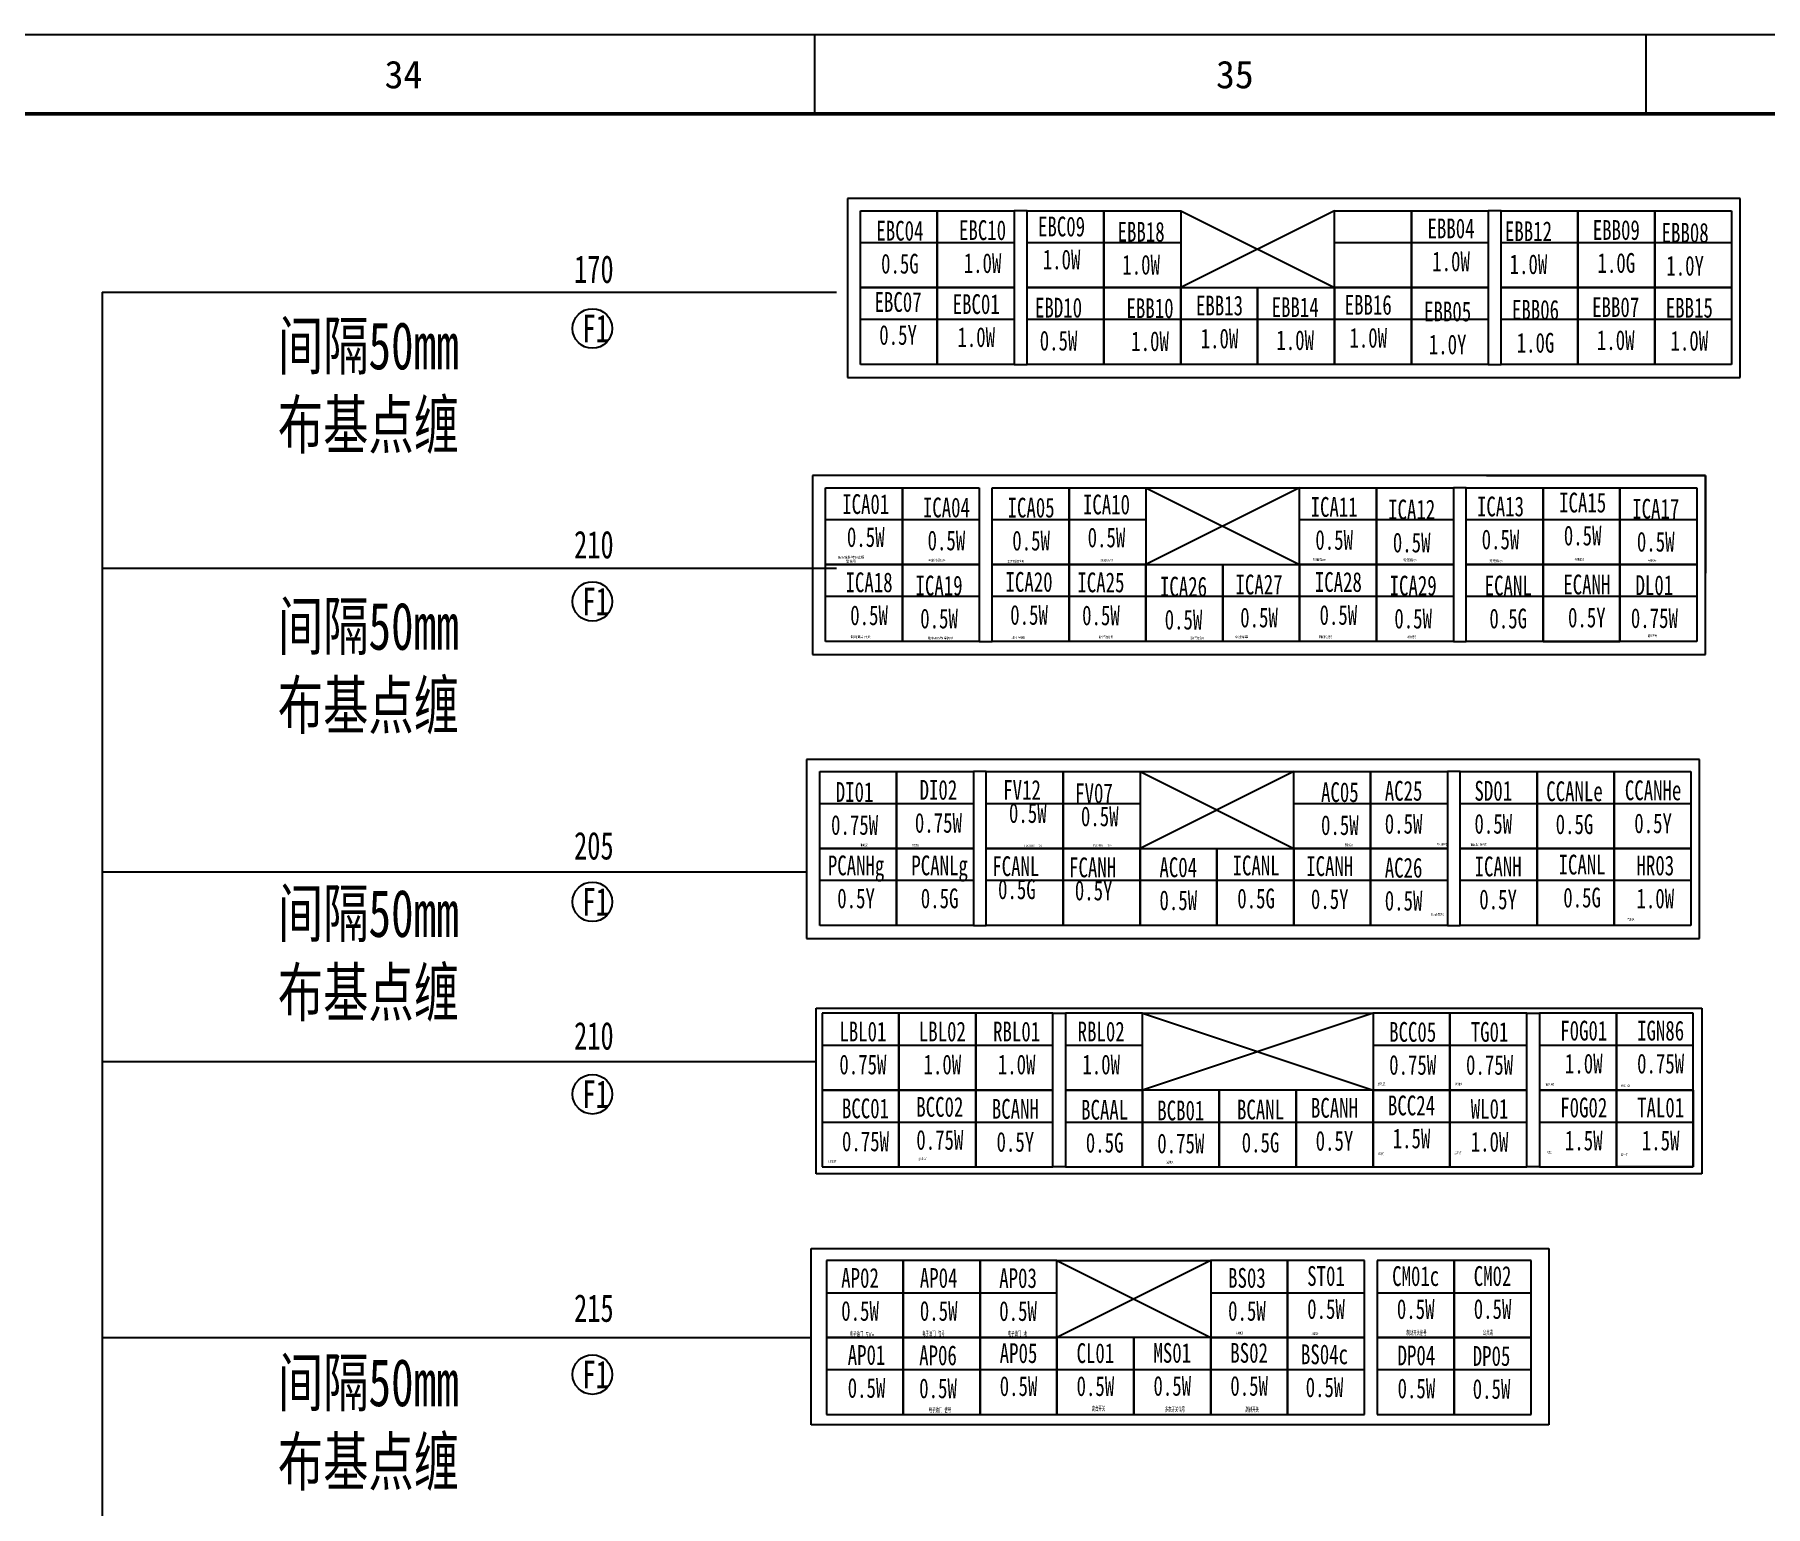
# Model space of a CAD drawing. Header units: millimetres. Extents: x 1543 to 5748, y 1576 to 2417.
# Drawn here: x 5019 to 5237.9, y 2231.2 to 2417.3 of the extents above; entities that cross this region are included whole.
import ezdxf

# ---------------------------------------------------------------- set-up
doc = ezdxf.new("R2010")
doc.units = ezdxf.units.MM
doc.layers.get('0').update_dxf_attribs({"lineweight": 25})
doc.layers.add('11文本层', color=255, linetype='Continuous')
for name, color, linetype, lineweight in [('1轮廓实线层', 7, 'Continuous', 50), ('_0', 7, 'Continuous', 25), ('图框层', 7, 'Continuous', 25), ('基本型', 7, 'Continuous', 18)]:
    doc.layers.add(name, color=color, linetype=linetype, lineweight=lineweight)
doc.styles.add('PC_TEXTSTYLE', font='ISOCP.SHX', dxfattribs={"width": 0.707, "bigfont": 'GBCBIG.SHX'})
doc.styles.get("Standard").update_dxf_attribs({"font": ''})
doc.styles.add('仿宋体', font='', dxfattribs={"width": 0.7, "height": 3.5})
doc.styles.add('仿宋体GB2312', font='', dxfattribs={"width": 0.7})
doc.styles.add('标准', font='fangsong.ttf', dxfattribs={"width": 0.7, "height": 3.5})
doc.styles.get('Standard').set_extended_font_data('SimSun')
doc.styles.get('仿宋体').set_extended_font_data('SimSun')
doc.styles.get('仿宋体GB2312').set_extended_font_data('SimSun')

# ---------------------------------------------------------------- blocks, each defined once
blk = doc.blocks.new('ZwmFrameMain_A0X5^_^分区图框^_^landscape')
at = {"color": 3}
for p, q in [((3549.25, 831), (3549.25, 821)), ((3654.38, 831), (3654.38, 821))]:
    blk.add_line(p, q, dxfattribs=at)
at = {"lineweight": 50}
blk.add_line((0, 821), (4170, 821), dxfattribs=at)
at = {"layer": '图框层', "color": 1}
blk.add_line((-25, 831), (4180, 831), dxfattribs=at)
at = {"color": 3, "char_height": 3.5, "attachment_point": 1}
for s, insert in [('34', (3494.9, 827.71)), ('35', (3600.03, 827.71))]:
    blk.add_mtext_dynamic_manual_height_columns(s, width=5.7094, gutter_width=1, heights=[0], dxfattribs=dict(at, insert=insert))

msp = doc.modelspace()

# ---------------------------------------------------------------- linework, layer by layer
at = {"layer": '1轮廓实线层', "lineweight": -2}
for p, q in [((5027.59, 2384.69), (5120.45, 2384.69)), ((5027.59, 2349.8), (5120.45, 2349.8)), ((5027.59, 2311.44), (5116.66, 2311.44)), ((5027.59, 2287.44), (5117.85, 2287.44)), ((5027.59, 2252.55), (5117.23, 2252.55))]:
    msp.add_line(p, q, dxfattribs=at)
at = {"layer": '1轮廓实线层', "lineweight": -3}
msp.add_line((5027.59, 2384.69), (5027.59, 2064.9), dxfattribs=at)
at = {"layer": '_0', "color": 1}
for centre in [(5089.57, 2380.11), (5089.57, 2345.61), (5089.57, 2307.64), (5089.57, 2283.31), (5089.57, 2247.87)]:
    msp.add_circle(centre, 2.5, dxfattribs=at)
at = {"layer": '基本型', "color": 0, "linetype": 'ByBlock', "lineweight": -3}
for p, q in [((5234.72, 2396.54), (5121.82, 2396.54)), ((5121.82, 2396.54), (5121.82, 2373.92)), ((5234.72, 2373.92), (5234.72, 2396.54)), ((5123.47, 2385.29), (5123.47, 2395.01)), ((5123.47, 2395.01), (5133.19, 2395.01)), ((5133.19, 2395.01), (5133.19, 2385.29)), ((5133.19, 2385.29), (5133.19, 2395.01)), ((5133.19, 2395.01), (5142.91, 2395.01)), ((5142.91, 2395.01), (5142.91, 2375.57)), ((5144.53, 2395.01), (5142.91, 2395.01)), ((5142.91, 2395.01), (5142.91, 2385.29)), ((5144.53, 2385.29), (5144.53, 2395.01)), ((5144.53, 2395.01), (5154.25, 2395.01)), ((5154.25, 2395.01), (5154.25, 2385.29)), ((5154.25, 2385.29), (5154.25, 2395.01)), ((5154.25, 2395.01), (5163.97, 2395.01)), ((5163.97, 2395.01), (5183.41, 2385.29)), ((5183.41, 2395.01), (5163.97, 2385.29)), ((5163.97, 2395.01), (5163.97, 2385.29)), ((5183.41, 2385.29), (5183.41, 2395.01)), ((5183.41, 2395.01), (5193.13, 2395.01)), ((5193.13, 2395.01), (5193.13, 2385.29)), ((5193.13, 2385.29), (5193.13, 2395.01)), ((5193.13, 2395.01), (5202.85, 2395.01)), ((5202.85, 2395.01), (5202.85, 2375.57)), ((5204.47, 2395.01), (5202.85, 2395.01)), ((5202.85, 2395.01), (5202.85, 2385.29)), ((5204.47, 2385.29), (5204.47, 2395.01)), ((5204.47, 2395.01), (5214.19, 2395.01)), ((5214.19, 2395.01), (5214.19, 2385.29)), ((5214.19, 2385.29), (5214.19, 2395.01)), ((5214.19, 2395.01), (5223.91, 2395.01)), ((5223.91, 2385.29), (5223.91, 2395.01)), ((5223.91, 2395.01), (5233.63, 2395.01)), ((5223.91, 2395.01), (5223.91, 2385.29)), ((5233.63, 2395.01), (5233.63, 2385.29)), ((5133.19, 2390.96), (5123.47, 2390.96)), ((5142.91, 2390.96), (5133.19, 2390.96)), ((5154.25, 2390.96), (5144.53, 2390.96)), ((5163.97, 2390.96), (5154.25, 2390.96)), ((5193.13, 2390.96), (5183.41, 2390.96)), ((5202.85, 2390.96), (5193.13, 2390.96)), ((5214.19, 2390.96), (5204.47, 2390.96)), ((5223.91, 2390.96), (5214.19, 2390.96)), ((5233.63, 2390.96), (5223.91, 2390.96)), ((5133.19, 2385.29), (5123.47, 2385.29)), ((5123.47, 2375.57), (5123.47, 2385.29)), ((5123.47, 2385.29), (5133.19, 2385.29)), ((5133.19, 2385.29), (5133.19, 2375.57)), ((5142.91, 2385.29), (5133.19, 2385.29)), ((5133.19, 2375.57), (5133.19, 2385.29)), ((5133.19, 2385.29), (5142.91, 2385.29)), ((5142.91, 2385.29), (5142.91, 2375.57)), ((5154.25, 2385.29), (5144.53, 2385.29)), ((5144.53, 2375.57), (5144.53, 2385.29)), ((5144.53, 2385.29), (5154.25, 2385.29)), ((5154.25, 2385.29), (5154.25, 2375.57)), ((5154.25, 2375.57), (5154.25, 2385.29)), ((5154.25, 2385.29), (5163.97, 2385.29)), ((5163.97, 2385.29), (5154.25, 2385.29)), ((5163.97, 2375.57), (5163.97, 2385.29)), ((5163.97, 2385.29), (5173.69, 2385.29)), ((5163.97, 2385.29), (5163.97, 2375.57)), ((5173.69, 2375.57), (5173.69, 2385.29)), ((5173.69, 2385.29), (5183.41, 2385.29)), ((5173.69, 2385.29), (5173.69, 2375.57)), ((5193.13, 2385.29), (5183.41, 2385.29)), ((5183.41, 2375.57), (5183.41, 2385.29)), ((5183.41, 2385.29), (5193.13, 2385.29)), ((5183.41, 2385.29), (5183.41, 2375.57)), ((5193.13, 2385.29), (5193.13, 2375.57)), ((5193.13, 2375.57), (5193.13, 2385.29)), ((5193.13, 2385.29), (5202.85, 2385.29)), ((5202.85, 2385.29), (5193.13, 2385.29)), ((5202.85, 2385.29), (5202.85, 2375.57)), ((5214.19, 2385.29), (5204.47, 2385.29)), ((5204.47, 2375.57), (5204.47, 2385.29)), ((5204.47, 2385.29), (5214.19, 2385.29)), ((5223.91, 2385.29), (5214.19, 2385.29)), ((5214.19, 2385.29), (5214.19, 2375.57)), ((5214.19, 2375.57), (5214.19, 2385.29)), ((5214.19, 2385.29), (5223.91, 2385.29)), ((5223.91, 2375.57), (5223.91, 2385.29)), ((5223.91, 2385.29), (5233.63, 2385.29)), ((5233.63, 2385.29), (5223.91, 2385.29)), ((5223.91, 2385.29), (5223.91, 2375.57)), ((5233.63, 2385.29), (5233.63, 2375.57)), ((5133.19, 2381.24), (5123.47, 2381.24)), ((5142.91, 2381.24), (5133.19, 2381.24)), ((5154.25, 2381.24), (5144.53, 2381.24)), ((5163.97, 2381.24), (5154.25, 2381.24)), ((5173.69, 2381.24), (5163.97, 2381.24)), ((5183.41, 2381.24), (5173.69, 2381.24)), ((5193.13, 2381.24), (5183.41, 2381.24)), ((5202.85, 2381.24), (5193.13, 2381.24)), ((5214.19, 2381.24), (5204.47, 2381.24)), ((5223.91, 2381.24), (5214.19, 2381.24)), ((5233.63, 2381.24), (5223.91, 2381.24)), ((5133.19, 2375.57), (5123.47, 2375.57)), ((5142.91, 2375.57), (5133.19, 2375.57)), ((5142.91, 2375.57), (5144.53, 2375.57)), ((5154.25, 2375.57), (5144.53, 2375.57)), ((5163.97, 2375.57), (5154.25, 2375.57)), ((5173.69, 2375.57), (5163.97, 2375.57)), ((5183.41, 2375.57), (5173.69, 2375.57)), ((5193.13, 2375.57), (5183.41, 2375.57)), ((5202.85, 2375.57), (5193.13, 2375.57)), ((5202.85, 2375.57), (5204.47, 2375.57)), ((5214.19, 2375.57), (5204.47, 2375.57)), ((5223.91, 2375.57), (5214.19, 2375.57)), ((5233.63, 2375.57), (5223.91, 2375.57)), ((5121.82, 2373.92), (5234.72, 2373.92))]:
    msp.add_line(p, q, dxfattribs=at)
at = {"layer": '基本型', "lineweight": -3}
for p, q in [((5230.31, 2361.52), (5117.41, 2361.52)), ((5117.41, 2361.52), (5117.41, 2338.9)), ((5202.64, 2361.52), (5230.31, 2361.52)), ((5230.31, 2338.9), (5230.31, 2361.52)), ((5230.31, 2361.52), (5230.31, 2349.19)), ((5119.06, 2350.27), (5119.06, 2359.99)), ((5119.06, 2359.99), (5128.78, 2359.99)), ((5128.78, 2350.27), (5128.78, 2359.99)), ((5128.78, 2359.99), (5138.5, 2359.99)), ((5128.78, 2359.99), (5128.78, 2350.27)), ((5138.5, 2359.99), (5138.5, 2350.27)), ((5138.5, 2359.99), (5138.5, 2340.55)), ((5140.12, 2350.27), (5140.12, 2359.99)), ((5140.12, 2359.99), (5149.84, 2359.99)), ((5149.84, 2350.27), (5149.84, 2359.99)), ((5149.84, 2359.99), (5159.56, 2359.99)), ((5149.84, 2359.99), (5149.84, 2350.27)), ((5159.56, 2359.99), (5179, 2350.27)), ((5179, 2359.99), (5159.56, 2350.27)), ((5159.56, 2359.99), (5179, 2359.99)), ((5159.56, 2359.99), (5159.56, 2350.27)), ((5179, 2350.27), (5179, 2359.99)), ((5179, 2359.99), (5188.72, 2359.99)), ((5188.72, 2350.27), (5188.72, 2359.99)), ((5188.72, 2359.99), (5198.44, 2359.99)), ((5188.72, 2359.99), (5188.72, 2350.27)), ((5198.44, 2359.99), (5198.44, 2350.27)), ((5198.44, 2359.99), (5198.44, 2340.55)), ((5200.06, 2359.99), (5198.44, 2359.99)), ((5200.06, 2350.27), (5200.06, 2359.99)), ((5200.06, 2359.99), (5209.78, 2359.99)), ((5209.78, 2350.27), (5209.78, 2359.99)), ((5209.78, 2359.99), (5219.5, 2359.99)), ((5209.78, 2359.99), (5209.78, 2350.27)), ((5219.5, 2359.99), (5219.5, 2350.27)), ((5219.5, 2350.27), (5219.5, 2359.99)), ((5219.5, 2359.99), (5229.22, 2359.99)), ((5229.22, 2359.99), (5229.22, 2350.27)), ((5128.78, 2355.94), (5119.06, 2355.94)), ((5138.5, 2355.94), (5128.78, 2355.94)), ((5149.84, 2355.94), (5140.12, 2355.94)), ((5159.56, 2355.94), (5149.84, 2355.94)), ((5188.72, 2355.94), (5179, 2355.94)), ((5198.44, 2355.94), (5188.72, 2355.94)), ((5209.78, 2355.94), (5200.06, 2355.94)), ((5219.5, 2355.94), (5209.78, 2355.94)), ((5229.22, 2355.94), (5219.5, 2355.94)), ((5128.78, 2350.27), (5119.06, 2350.27)), ((5119.06, 2340.55), (5119.06, 2350.27)), ((5119.06, 2350.27), (5128.78, 2350.27)), ((5138.5, 2350.27), (5128.78, 2350.27)), ((5128.78, 2340.55), (5128.78, 2350.27)), ((5128.78, 2350.27), (5138.5, 2350.27)), ((5128.78, 2350.27), (5128.78, 2340.55)), ((5138.5, 2350.27), (5138.5, 2340.55)), ((5149.84, 2350.27), (5140.12, 2350.27)), ((5140.12, 2340.55), (5140.12, 2350.27)), ((5140.12, 2350.27), (5149.84, 2350.27)), ((5159.56, 2350.27), (5149.84, 2350.27)), ((5149.84, 2340.55), (5149.84, 2350.27)), ((5149.84, 2350.27), (5159.56, 2350.27)), ((5149.84, 2350.27), (5149.84, 2340.55)), ((5159.56, 2350.27), (5159.56, 2340.55)), ((5159.56, 2340.55), (5159.56, 2350.27)), ((5159.56, 2350.27), (5169.28, 2350.27)), ((5169.28, 2340.55), (5169.28, 2350.27)), ((5169.28, 2350.27), (5179, 2350.27)), ((5169.28, 2350.27), (5169.28, 2340.55)), ((5179, 2350.27), (5179, 2340.55)), ((5179, 2340.55), (5179, 2350.27)), ((5179, 2350.27), (5188.72, 2350.27)), ((5188.72, 2350.27), (5179, 2350.27)), ((5179, 2340.55), (5179, 2350.27)), ((5179, 2350.27), (5188.72, 2350.27)), ((5188.72, 2340.55), (5188.72, 2350.27)), ((5188.72, 2350.27), (5198.44, 2350.27)), ((5198.44, 2350.27), (5188.72, 2350.27)), ((5188.72, 2340.55), (5188.72, 2350.27)), ((5188.72, 2350.27), (5198.44, 2350.27)), ((5188.72, 2350.27), (5188.72, 2340.55)), ((5188.72, 2350.27), (5188.72, 2340.55)), ((5188.72, 2340.55), (5188.72, 2350.27)), ((5188.72, 2350.27), (5188.72, 2340.55)), ((5198.44, 2350.27), (5198.44, 2340.55)), ((5198.44, 2350.27), (5198.44, 2340.55)), ((5200.06, 2340.55), (5200.06, 2350.27)), ((5200.06, 2350.27), (5209.78, 2350.27)), ((5209.78, 2350.27), (5200.06, 2350.27)), ((5200.06, 2340.55), (5200.06, 2350.27)), ((5200.06, 2350.27), (5209.78, 2350.27)), ((5209.78, 2340.55), (5209.78, 2350.27)), ((5209.78, 2350.27), (5219.5, 2350.27)), ((5219.5, 2350.27), (5209.78, 2350.27)), ((5209.78, 2340.55), (5209.78, 2350.27)), ((5209.78, 2350.27), (5219.5, 2350.27)), ((5209.78, 2350.27), (5209.78, 2340.55)), ((5209.78, 2350.27), (5209.78, 2340.55)), ((5209.78, 2340.55), (5209.78, 2350.27)), ((5209.78, 2350.27), (5219.5, 2350.27)), ((5209.78, 2350.27), (5209.78, 2340.55)), ((5219.5, 2350.27), (5219.5, 2340.55)), ((5219.5, 2350.27), (5219.5, 2340.55)), ((5219.5, 2340.55), (5219.5, 2350.27)), ((5219.5, 2350.27), (5229.22, 2350.27)), ((5229.22, 2350.27), (5219.5, 2350.27)), ((5219.5, 2340.55), (5219.5, 2350.27)), ((5219.5, 2350.27), (5229.22, 2350.27)), ((5219.5, 2350.27), (5219.5, 2340.55)), ((5219.5, 2340.55), (5219.5, 2350.27)), ((5229.22, 2350.27), (5229.22, 2340.55)), ((5229.22, 2350.27), (5229.22, 2340.55)), ((5128.78, 2346.22), (5119.06, 2346.22)), ((5138.5, 2346.22), (5128.78, 2346.22)), ((5149.84, 2346.22), (5140.12, 2346.22)), ((5159.56, 2346.22), (5149.84, 2346.22)), ((5169.28, 2346.22), (5159.56, 2346.22)), ((5179, 2346.22), (5169.28, 2346.22)), ((5188.72, 2346.22), (5179, 2346.22)), ((5188.72, 2346.22), (5179, 2346.22)), ((5198.44, 2346.22), (5188.72, 2346.22)), ((5198.44, 2346.22), (5188.72, 2346.22)), ((5209.78, 2346.22), (5200.06, 2346.22)), ((5209.78, 2346.22), (5200.06, 2346.22)), ((5219.5, 2346.22), (5209.78, 2346.22)), ((5219.5, 2346.22), (5209.78, 2346.22)), ((5219.5, 2346.22), (5209.78, 2346.22)), ((5229.22, 2346.22), (5219.5, 2346.22)), ((5229.22, 2346.22), (5219.5, 2346.22)), ((5128.78, 2340.55), (5119.06, 2340.55)), ((5138.5, 2340.55), (5128.78, 2340.55)), ((5138.5, 2340.55), (5140.12, 2340.55)), ((5149.84, 2340.55), (5140.12, 2340.55)), ((5159.56, 2340.55), (5149.84, 2340.55)), ((5169.28, 2340.55), (5159.56, 2340.55)), ((5179, 2340.55), (5169.28, 2340.55)), ((5188.72, 2340.55), (5179, 2340.55)), ((5188.72, 2340.55), (5179, 2340.55)), ((5198.44, 2340.55), (5188.72, 2340.55)), ((5198.44, 2340.55), (5188.72, 2340.55)), ((5198.44, 2340.55), (5200.06, 2340.55)), ((5209.78, 2340.55), (5200.06, 2340.55)), ((5209.78, 2340.55), (5200.06, 2340.55)), ((5219.5, 2340.55), (5209.78, 2340.55)), ((5219.5, 2340.55), (5209.78, 2340.55)), ((5209.78, 2340.55), (5219.5, 2340.55)), ((5219.5, 2340.55), (5209.78, 2340.55)), ((5209.78, 2340.55), (5219.5, 2340.55)), ((5229.22, 2340.55), (5219.5, 2340.55)), ((5229.22, 2340.55), (5219.5, 2340.55)), ((5117.41, 2338.9), (5230.31, 2338.9)), ((5117.85, 2294.2), (5229.86, 2294.2)), ((5117.85, 2273.25), (5117.85, 2294.2)), ((5128.34, 2293.56), (5118.62, 2293.56)), ((5118.62, 2293.56), (5118.62, 2283.84)), ((5138.06, 2293.56), (5128.34, 2293.56)), ((5128.34, 2293.56), (5128.34, 2283.84)), ((5128.34, 2283.84), (5128.34, 2293.56)), ((5138.06, 2283.84), (5138.06, 2293.56)), ((5147.78, 2293.56), (5138.06, 2293.56)), ((5138.06, 2293.56), (5138.06, 2283.84)), ((5147.78, 2293.56), (5149.4, 2293.56)), ((5147.78, 2283.84), (5147.78, 2293.56)), ((5159.12, 2293.56), (5149.4, 2293.56)), ((5149.4, 2293.56), (5149.4, 2283.84)), ((5149.4, 2293.56), (5149.4, 2274.12)), ((5188.28, 2293.56), (5159.12, 2283.84)), ((5159.12, 2293.56), (5188.28, 2283.84)), ((5159.12, 2293.56), (5188.28, 2293.56)), ((5159.12, 2283.84), (5159.12, 2293.56)), ((5198, 2293.56), (5188.28, 2293.56)), ((5188.28, 2293.56), (5188.28, 2283.84)), ((5207.72, 2293.56), (5198, 2293.56)), ((5198, 2293.56), (5198, 2283.84)), ((5198, 2283.84), (5198, 2293.56)), ((5207.72, 2283.84), (5207.72, 2293.56)), ((5207.72, 2293.56), (5209.34, 2293.56)), ((5209.34, 2293.56), (5209.34, 2274.12)), ((5219.06, 2293.56), (5209.34, 2293.56)), ((5209.34, 2293.56), (5209.34, 2283.84)), ((5228.78, 2293.56), (5219.06, 2293.56)), ((5219.06, 2293.56), (5219.06, 2283.84)), ((5219.06, 2283.84), (5219.06, 2293.56)), ((5228.78, 2283.84), (5228.78, 2293.56)), ((5229.86, 2294.2), (5229.86, 2273.25)), ((5118.62, 2289.51), (5128.34, 2289.51)), ((5128.34, 2289.51), (5138.06, 2289.51)), ((5138.06, 2289.51), (5147.78, 2289.51)), ((5138.06, 2283.84), (5138.06, 2289.51)), ((5147.78, 2283.84), (5147.78, 2289.51)), ((5149.4, 2289.51), (5159.12, 2289.51)), ((5188.28, 2289.51), (5198, 2289.51)), ((5198, 2289.51), (5207.72, 2289.51)), ((5207.72, 2283.84), (5207.72, 2289.51)), ((5209.34, 2289.51), (5219.06, 2289.51)), ((5219.06, 2289.51), (5228.78, 2289.51)), ((5128.34, 2283.84), (5118.62, 2283.84)), ((5118.62, 2283.84), (5118.62, 2274.12)), ((5118.62, 2283.84), (5128.34, 2283.84)), ((5138.06, 2283.84), (5128.34, 2283.84)), ((5128.34, 2283.84), (5128.34, 2274.12)), ((5128.34, 2283.84), (5138.06, 2283.84)), ((5128.34, 2274.12), (5128.34, 2283.84)), ((5138.06, 2274.12), (5138.06, 2283.84)), ((5147.78, 2283.84), (5138.06, 2283.84)), ((5138.06, 2283.84), (5138.06, 2274.12)), ((5138.06, 2283.84), (5147.78, 2283.84)), ((5147.78, 2274.12), (5147.78, 2283.84)), ((5159.12, 2283.84), (5149.4, 2283.84)), ((5149.4, 2283.84), (5149.4, 2274.12)), ((5149.4, 2283.84), (5159.12, 2283.84)), ((5159.12, 2274.12), (5159.12, 2283.84)), ((5168.84, 2283.84), (5159.12, 2283.84)), ((5159.12, 2283.84), (5159.12, 2274.12)), ((5178.56, 2283.84), (5168.84, 2283.84)), ((5168.84, 2283.84), (5168.84, 2274.12)), ((5168.84, 2274.12), (5168.84, 2283.84)), ((5178.56, 2274.12), (5178.56, 2283.84)), ((5188.28, 2283.84), (5178.56, 2283.84)), ((5178.56, 2283.84), (5178.56, 2274.12)), ((5188.28, 2274.12), (5188.28, 2283.84)), ((5198, 2283.84), (5188.28, 2283.84)), ((5188.28, 2283.84), (5188.28, 2274.12)), ((5188.28, 2283.84), (5198, 2283.84)), ((5207.72, 2283.84), (5198, 2283.84)), ((5198, 2283.84), (5198, 2274.12)), ((5198, 2283.84), (5207.72, 2283.84)), ((5198, 2274.12), (5198, 2283.84)), ((5207.72, 2274.12), (5207.72, 2283.84)), ((5219.06, 2283.84), (5209.34, 2283.84)), ((5209.34, 2283.84), (5209.34, 2274.12)), ((5209.34, 2283.84), (5219.06, 2283.84)), ((5228.78, 2283.84), (5219.06, 2283.84)), ((5219.06, 2283.84), (5219.06, 2274.12)), ((5219.06, 2283.84), (5228.78, 2283.84)), ((5219.06, 2274.12), (5219.06, 2283.84)), ((5219.06, 2274.12), (5219.06, 2283.84)), ((5219.06, 2283.84), (5228.78, 2283.84)), ((5228.78, 2274.12), (5228.78, 2283.84)), ((5228.78, 2283.84), (5228.78, 2274.12)), ((5118.62, 2279.79), (5128.34, 2279.79)), ((5128.34, 2279.79), (5138.06, 2279.79)), ((5138.06, 2279.79), (5147.78, 2279.79)), ((5149.4, 2279.79), (5159.12, 2279.79)), ((5159.12, 2279.79), (5168.84, 2279.79)), ((5168.84, 2279.79), (5178.56, 2279.79)), ((5178.56, 2279.79), (5188.28, 2279.79)), ((5188.28, 2279.79), (5198, 2279.79)), ((5198, 2279.79), (5207.72, 2279.79)), ((5209.34, 2279.79), (5219.06, 2279.79)), ((5219.06, 2279.79), (5228.78, 2279.79)), ((5118.62, 2274.12), (5128.34, 2274.12)), ((5128.34, 2274.12), (5138.06, 2274.12)), ((5138.06, 2274.12), (5147.78, 2274.12)), ((5149.4, 2274.12), (5147.78, 2274.12)), ((5149.4, 2274.12), (5159.12, 2274.12)), ((5159.12, 2274.12), (5168.84, 2274.12)), ((5168.84, 2274.12), (5178.56, 2274.12)), ((5178.56, 2274.12), (5188.28, 2274.12)), ((5188.28, 2274.12), (5198, 2274.12)), ((5198, 2274.12), (5207.72, 2274.12)), ((5209.34, 2274.12), (5207.72, 2274.12)), ((5209.34, 2274.12), (5219.06, 2274.12)), ((5219.06, 2274.12), (5228.78, 2274.12)), ((5228.78, 2274.12), (5219.06, 2274.12)), ((5229.86, 2273.25), (5117.85, 2273.25))]:
    msp.add_line(p, q, dxfattribs=at)
at = {"layer": '基本型', "linetype": 'ByBlock', "lineweight": -3}
for p, q in [((5229.56, 2325.62), (5116.66, 2325.62)), ((5116.66, 2325.62), (5116.66, 2303)), ((5229.56, 2303), (5229.56, 2325.62)), ((5118.32, 2314.37), (5118.32, 2324.09)), ((5118.32, 2324.09), (5128.04, 2324.09)), ((5128.04, 2314.37), (5128.04, 2324.09)), ((5128.04, 2324.09), (5137.76, 2324.09)), ((5128.04, 2324.09), (5128.04, 2314.37)), ((5139.38, 2324.09), (5137.76, 2324.09)), ((5137.76, 2324.09), (5137.76, 2304.65)), ((5137.76, 2324.09), (5137.76, 2314.37)), ((5139.38, 2314.37), (5139.38, 2324.09)), ((5139.38, 2324.09), (5149.1, 2324.09)), ((5149.1, 2314.37), (5149.1, 2324.09)), ((5149.1, 2324.09), (5158.82, 2324.09)), ((5149.1, 2324.09), (5149.1, 2314.37)), ((5158.82, 2324.09), (5178.26, 2324.09)), ((5178.26, 2324.09), (5158.82, 2314.37)), ((5158.82, 2324.09), (5178.26, 2314.37)), ((5158.82, 2324.09), (5158.82, 2314.37)), ((5178.26, 2314.37), (5178.26, 2324.09)), ((5178.26, 2324.09), (5187.98, 2324.09)), ((5187.98, 2314.37), (5187.98, 2324.09)), ((5187.98, 2324.09), (5197.7, 2324.09)), ((5187.98, 2324.09), (5187.98, 2314.37)), ((5199.32, 2324.09), (5197.7, 2324.09)), ((5197.7, 2324.09), (5197.7, 2304.65)), ((5197.7, 2324.09), (5197.7, 2314.37)), ((5199.32, 2314.37), (5199.32, 2324.09)), ((5199.32, 2324.09), (5209.04, 2324.09)), ((5209.04, 2314.37), (5209.04, 2324.09)), ((5209.04, 2324.09), (5218.76, 2324.09)), ((5209.04, 2324.09), (5209.04, 2314.37)), ((5218.76, 2314.37), (5218.76, 2324.09)), ((5218.76, 2324.09), (5228.48, 2324.09)), ((5218.76, 2324.09), (5218.76, 2314.37)), ((5228.48, 2324.09), (5228.48, 2314.37)), ((5128.04, 2320.04), (5118.32, 2320.04)), ((5137.76, 2320.04), (5128.04, 2320.04)), ((5149.1, 2320.04), (5139.38, 2320.04)), ((5158.82, 2320.04), (5149.1, 2320.04)), ((5187.98, 2320.04), (5178.26, 2320.04)), ((5197.7, 2320.04), (5187.98, 2320.04)), ((5209.04, 2320.04), (5199.32, 2320.04)), ((5218.76, 2320.04), (5209.04, 2320.04)), ((5228.48, 2320.04), (5218.76, 2320.04)), ((5128.04, 2314.37), (5118.32, 2314.37)), ((5118.32, 2304.65), (5118.32, 2314.37)), ((5118.32, 2314.37), (5128.04, 2314.37)), ((5137.76, 2314.37), (5128.04, 2314.37)), ((5128.04, 2304.65), (5128.04, 2314.37)), ((5128.04, 2314.37), (5137.76, 2314.37)), ((5128.04, 2314.37), (5128.04, 2304.65)), ((5137.76, 2314.37), (5137.76, 2304.65)), ((5149.1, 2314.37), (5139.38, 2314.37)), ((5139.38, 2304.65), (5139.38, 2314.37)), ((5139.38, 2314.37), (5149.1, 2314.37)), ((5158.82, 2314.37), (5149.1, 2314.37)), ((5149.1, 2304.65), (5149.1, 2314.37)), ((5149.1, 2314.37), (5158.82, 2314.37)), ((5149.1, 2314.37), (5149.1, 2304.65)), ((5158.82, 2304.65), (5158.82, 2314.37)), ((5158.82, 2314.37), (5168.54, 2314.37)), ((5158.82, 2314.37), (5158.82, 2304.65)), ((5168.54, 2314.37), (5168.54, 2304.65)), ((5168.54, 2304.65), (5168.54, 2314.37)), ((5168.54, 2314.37), (5178.26, 2314.37)), ((5178.26, 2314.37), (5178.26, 2304.65)), ((5187.98, 2314.37), (5178.26, 2314.37)), ((5178.26, 2304.65), (5178.26, 2314.37)), ((5178.26, 2314.37), (5187.98, 2314.37)), ((5197.7, 2314.37), (5187.98, 2314.37)), ((5187.98, 2304.65), (5187.98, 2314.37)), ((5187.98, 2314.37), (5197.7, 2314.37)), ((5187.98, 2314.37), (5187.98, 2304.65)), ((5197.7, 2314.37), (5197.7, 2304.65)), ((5209.04, 2314.37), (5199.32, 2314.37)), ((5199.32, 2304.65), (5199.32, 2314.37)), ((5199.32, 2314.37), (5209.04, 2314.37)), ((5218.76, 2314.37), (5209.04, 2314.37)), ((5209.04, 2304.65), (5209.04, 2314.37)), ((5209.04, 2314.37), (5218.76, 2314.37)), ((5209.04, 2314.37), (5209.04, 2304.65)), ((5228.48, 2314.37), (5218.76, 2314.37)), ((5218.76, 2304.65), (5218.76, 2314.37)), ((5218.76, 2314.37), (5228.48, 2314.37)), ((5218.76, 2314.37), (5218.76, 2304.65)), ((5228.48, 2314.37), (5228.48, 2304.65)), ((5128.04, 2310.32), (5118.32, 2310.32)), ((5137.76, 2310.32), (5128.04, 2310.32)), ((5149.1, 2310.32), (5139.38, 2310.32)), ((5158.82, 2310.32), (5149.1, 2310.32)), ((5168.54, 2310.32), (5158.82, 2310.32)), ((5178.26, 2310.32), (5168.54, 2310.32)), ((5187.98, 2310.32), (5178.26, 2310.32)), ((5197.7, 2310.32), (5187.98, 2310.32)), ((5209.04, 2310.32), (5199.32, 2310.32)), ((5218.76, 2310.32), (5209.04, 2310.32)), ((5228.48, 2310.32), (5218.76, 2310.32)), ((5128.04, 2304.65), (5118.32, 2304.65)), ((5137.76, 2304.65), (5128.04, 2304.65)), ((5137.76, 2304.65), (5139.38, 2304.65)), ((5149.1, 2304.65), (5139.38, 2304.65)), ((5158.82, 2304.65), (5149.1, 2304.65)), ((5168.54, 2304.65), (5158.82, 2304.65)), ((5178.26, 2304.65), (5168.54, 2304.65)), ((5187.98, 2304.65), (5178.26, 2304.65)), ((5197.7, 2304.65), (5187.98, 2304.65)), ((5197.7, 2304.65), (5199.32, 2304.65)), ((5209.04, 2304.65), (5199.32, 2304.65)), ((5218.76, 2304.65), (5209.04, 2304.65)), ((5228.48, 2304.65), (5218.76, 2304.65)), ((5116.66, 2303), (5229.56, 2303)), ((5117.23, 2263.81), (5210.51, 2263.81)), ((5117.23, 2241.52), (5117.23, 2263.81)), ((5210.51, 2263.81), (5210.51, 2241.52)), ((5128.88, 2262.27), (5119.16, 2262.27)), ((5119.16, 2262.27), (5119.16, 2252.55)), ((5138.6, 2262.27), (5128.88, 2262.27)), ((5128.88, 2262.27), (5128.88, 2252.55)), ((5128.88, 2252.55), (5128.88, 2262.27)), ((5138.6, 2262.27), (5138.6, 2242.83)), ((5138.6, 2252.55), (5138.6, 2262.27)), ((5148.32, 2262.27), (5138.6, 2262.27)), ((5138.6, 2262.27), (5138.6, 2252.55)), ((5148.32, 2262.27), (5167.76, 2262.27)), ((5167.76, 2262.27), (5148.32, 2252.55)), ((5148.32, 2262.27), (5167.76, 2252.55)), ((5148.32, 2252.55), (5148.32, 2262.27)), ((5177.48, 2262.27), (5167.76, 2262.27)), ((5167.76, 2262.27), (5167.76, 2252.55)), ((5187.2, 2262.27), (5177.48, 2262.27)), ((5177.48, 2262.27), (5177.48, 2252.55)), ((5177.48, 2252.55), (5177.48, 2262.27)), ((5187.2, 2252.55), (5187.2, 2262.27)), ((5198.54, 2262.27), (5188.82, 2262.27)), ((5188.82, 2262.27), (5188.82, 2252.55)), ((5208.26, 2262.27), (5198.54, 2262.27)), ((5198.54, 2262.27), (5198.54, 2252.55)), ((5198.54, 2252.55), (5198.54, 2262.27)), ((5208.26, 2252.55), (5208.26, 2262.27)), ((5119.16, 2258.22), (5128.88, 2258.22)), ((5128.88, 2258.22), (5138.6, 2258.22)), ((5138.6, 2258.22), (5148.32, 2258.22)), ((5138.6, 2252.55), (5138.6, 2258.22)), ((5167.76, 2258.22), (5177.48, 2258.22)), ((5177.48, 2258.22), (5187.2, 2258.22)), ((5188.82, 2258.22), (5198.54, 2258.22)), ((5198.54, 2258.22), (5208.26, 2258.22)), ((5198.54, 2252.55), (5198.54, 2258.22)), ((5128.88, 2252.55), (5119.16, 2252.55)), ((5119.16, 2252.55), (5119.16, 2242.83)), ((5119.16, 2252.55), (5128.88, 2252.55)), ((5128.88, 2252.55), (5138.6, 2252.55)), ((5138.6, 2252.55), (5128.88, 2252.55)), ((5128.88, 2252.55), (5128.88, 2242.83)), ((5128.88, 2242.83), (5128.88, 2252.55)), ((5138.6, 2242.83), (5138.6, 2252.55)), ((5138.6, 2252.55), (5148.32, 2252.55)), ((5148.32, 2252.55), (5138.6, 2252.55)), ((5138.6, 2252.55), (5138.6, 2242.83)), ((5158.04, 2252.55), (5148.32, 2252.55)), ((5148.32, 2252.55), (5148.32, 2242.83)), ((5148.32, 2242.83), (5148.32, 2252.55)), ((5158.04, 2242.83), (5158.04, 2252.55)), ((5167.76, 2252.55), (5158.04, 2252.55)), ((5158.04, 2252.55), (5158.04, 2242.83)), ((5167.76, 2252.55), (5177.48, 2252.55)), ((5177.48, 2252.55), (5167.76, 2252.55)), ((5167.76, 2252.55), (5167.76, 2242.83)), ((5167.76, 2242.83), (5167.76, 2252.55)), ((5177.48, 2252.55), (5187.2, 2252.55)), ((5187.2, 2252.55), (5177.48, 2252.55)), ((5177.48, 2252.55), (5177.48, 2242.83)), ((5177.48, 2242.83), (5177.48, 2252.55)), ((5187.2, 2242.83), (5187.2, 2252.55)), ((5188.82, 2252.55), (5198.54, 2252.55)), ((5198.54, 2252.55), (5188.82, 2252.55)), ((5188.82, 2252.55), (5188.82, 2242.83)), ((5198.54, 2252.55), (5208.26, 2252.55)), ((5208.26, 2252.55), (5198.54, 2252.55)), ((5198.54, 2252.55), (5198.54, 2242.83)), ((5198.54, 2242.83), (5198.54, 2252.55)), ((5208.26, 2242.83), (5208.26, 2252.55)), ((5119.16, 2248.5), (5128.88, 2248.5)), ((5128.88, 2248.5), (5138.6, 2248.5)), ((5138.6, 2248.5), (5148.32, 2248.5)), ((5148.32, 2248.5), (5158.04, 2248.5)), ((5158.04, 2242.83), (5158.04, 2248.5)), ((5158.04, 2248.5), (5167.76, 2248.5)), ((5167.76, 2248.5), (5177.48, 2248.5)), ((5177.48, 2242.83), (5177.48, 2248.5)), ((5177.48, 2248.5), (5187.2, 2248.5)), ((5188.82, 2248.5), (5198.54, 2248.5)), ((5198.54, 2248.5), (5208.26, 2248.5)), ((5198.54, 2242.83), (5198.54, 2248.5)), ((5210.51, 2241.52), (5117.23, 2241.52)), ((5119.16, 2242.83), (5128.88, 2242.83)), ((5128.88, 2242.83), (5138.6, 2242.83)), ((5138.6, 2242.83), (5148.32, 2242.83)), ((5148.32, 2242.83), (5158.04, 2242.83)), ((5158.04, 2242.83), (5167.76, 2242.83)), ((5167.76, 2242.83), (5177.48, 2242.83)), ((5177.48, 2242.83), (5187.2, 2242.83)), ((5188.82, 2242.83), (5198.54, 2242.83)), ((5198.54, 2242.83), (5208.26, 2242.83))]:
    msp.add_line(p, q, dxfattribs=at)

# ---------------------------------------------------------------- block references
at = {"layer": '图框层', "lineweight": -3}
msp.add_blockref('ZwmFrameMain_A0X5^_^分区图框^_^landscape', (1568.4, 1586.27), dxfattribs=at)

# ---------------------------------------------------------------- texts
at = {"color": 1, "char_height": 2.5, "width": 6.2163, "attachment_point": 1, "style": '标准'}
for s, insert in [('\\pxqc;EBC09\\P1.0W', (5145.79, 2394.26)), ('\\pxqc;EBC04\\P0.5G', (5125.35, 2393.73)), ('\\pxqc;EBC10\\P1.0W', (5135.8, 2393.8)), ('\\pxqc;EBB18\\P1.0W', (5155.85, 2393.6)), ('\\pxqc;EBB04\\P1.0W', (5195.04, 2394.02)), ('\\pxqc;EBB12\\P1.0W', (5204.83, 2393.66)), ('\\pxqc;EBB09\\P1.0G', (5215.94, 2393.82)), ('\\pxqc;EBB08\\P1.0Y', (5224.64, 2393.47)), ('\\pxqc;EBC07\\P0.5Y', (5125.12, 2384.72)), ('\\pxqc;EBC01\\P1.0W', (5135, 2384.45)), ('\\pxqc;EBD10\\P0.5W', (5145.41, 2384)), ('\\pxqc;EBB10\\P1.0W', (5156.98, 2383.93)), ('\\pxqc;EBB13\\P1.0W', (5165.76, 2384.27)), ('\\pxqc;EBB14\\P1.0W', (5175.33, 2384.06)), ('\\pxqc;EBB16\\P1.0W', (5184.57, 2384.36)), ('\\pxqc;EBB05\\P1.0Y', (5194.61, 2383.52)), ('\\pxqc;EBB06\\P1.0G', (5205.72, 2383.73)), ('\\pxqc;EBB07\\P1.0W', (5215.86, 2384.07)), ('\\pxqc;EBB15\\P1.0W', (5225.17, 2383.99)), ('\\pxqc;AP01\\P0.5W', (5121.13, 2251.6)), ('\\pxqc;AP05\\P0.5W', (5140.35, 2251.83))]:
    msp.add_mtext(s, dxfattribs=dict(at, insert=insert))
at = {"char_height": 2.5, "width": 6.2163, "attachment_point": 1, "style": '标准'}
for s, insert in [('\\pxqc;ICA01\\P0.5W', (5121.03, 2359.17)), ('\\pxqc;ICA15\\P0.5W', (5211.68, 2359.36)), ('\\pxqc;ICA04\\P0.5W', (5131.23, 2358.74)), ('\\pxqc;ICA05\\P0.5W', (5141.94, 2358.72)), ('\\pxqc;ICA10\\P0.5W', (5151.47, 2359.12)), ('\\pxqc;ICA11\\P0.5W', (5180.26, 2358.81)), ('\\pxqc;ICA12\\P0.5W', (5190.06, 2358.48)), ('\\pxqc;ICA13\\P0.5W', (5201.29, 2358.87)), ('\\pxqc;ICA17\\P0.5W', (5220.92, 2358.58)), ('\\pxqc;ICA18\\P0.5W', (5121.45, 2349.28)), ('\\pxqc;ICA19\\P0.5W', (5130.3, 2348.87)), ('\\pxqc;ICA20\\P0.5W', (5141.68, 2349.33)), ('\\pxqc;ICA25\\P0.5W', (5150.77, 2349.27)), ('\\pxqc;ICA26\\P0.5W', (5161.21, 2348.73)), ('\\pxqc;ICA27\\P0.5W', (5170.76, 2349)), ('\\pxqc;ICA28\\P0.5W', (5180.79, 2349.32)), ('\\pxqc;ICA29\\P0.5W', (5190.25, 2348.86)), ('\\pxqc;ECANL\\P0.5G', (5202.27, 2348.87)), ('\\pxqc;ECANH\\P0.5Y', (5212.21, 2349)), ('\\pxqc;DL01\\P0.75W', (5220.75, 2348.92)), ('\\pxqc;DI01\\P0.75W', (5119.62, 2322.77)), ('\\pxqc;DI02\\P0.75W', (5130.22, 2323.04)), ('\\pxsm0.7,ql;{\\fSimSun|b0|i0|c134|p49;\\C0;FV12}\\P\\ps*1,qc;0.5W', (5141.52, 2323.03)), ('\\pxsm0.7,ql;{\\fSimSun|b0|i0|c134|p49;\\C0;FV07}\\P\\ps*1,qc;0.5W', (5150.62, 2322.61)), ('\\pxqc;AC05\\P0.5W', (5180.98, 2322.75)), ('\\pxqc;AC25\\P0.5W', (5189.04, 2322.92)), ('\\pxqc;SD01\\P0.5W', (5200.38, 2322.92)), ('\\pxqc;CCANLe\\P0.5G', (5210.65, 2322.86)), ('\\pxqc;CCANHe\\P0.5Y', (5220.59, 2322.98)), ('\\pxqc;PCANHg\\P0.5Y', (5119.81, 2313.49)), ('\\pxqc;PCANLg\\P0.5G', (5130.37, 2313.49)), ('\\pxsm0.7,ql;{\\fSimSun|b0|i0|c134|p49;FCANL}\\P\\ps*1,qc;0.5G', (5140.14, 2313.39)), ('\\pxsm0.7,ql;{\\fSimSun|b0|i0|c134|p49;FCANH}\\P\\ps*1,qc;0.5Y', (5149.85, 2313.24)), ('\\pxqc;AC04\\P0.5W', (5160.55, 2313.25)), ('\\pxqc;ICANL\\P0.5G', (5170.39, 2313.48)), ('\\pxqc;ICANH\\P0.5Y', (5179.7, 2313.4)), ('\\pxqc;AC26\\P0.5W', (5189.04, 2313.2)), ('\\pxqc;ICANH\\P0.5Y', (5200.99, 2313.36)), ('\\pxqc;ICANL\\P0.5G', (5211.61, 2313.59)), ('\\pxqc;HR03\\P1.0W', (5220.87, 2313.48)), ('\\pxqc;LBL01\\P0.75W', (5120.67, 2292.49)), ('\\pxqc;LBL02\\P1.0W', (5130.72, 2292.49)), ('\\pxqc;RBL01\\P1.0W', (5140.11, 2292.49)), ('\\pxqc;RBL02\\P1.0W', (5150.8, 2292.49)), ('\\pxqc;BCC05\\P0.75W', (5190.19, 2292.44)), ('\\pxqc;TG01\\P0.75W', (5199.91, 2292.44)), ('\\pxqc;F0G01\\P1.0W', (5211.82, 2292.6)), ('\\pxqc;IGN86\\P0.75W', (5221.54, 2292.6)), ('\\pxqc;BCC01\\P0.75W', (5121, 2282.77)), ('\\pxqc;BCC02\\P0.75W', (5130.4, 2282.96)), ('\\pxqc;BCANH\\P0.5Y', (5139.95, 2282.71)), ('\\pxqc;BCAAL\\P0.5G', (5151.24, 2282.6)), ('\\pxqc;BCANL\\P0.5G', (5170.95, 2282.62)), ('\\pxqc;BCANH\\P0.5Y', (5180.3, 2282.84)), ('\\pxqc;BCC24\\P1.5W', (5190.04, 2283.14)), ('\\pxqc;WL01\\P1.0W', (5199.91, 2282.72)), ('\\pxqc;F0G02\\P1.5W', (5211.82, 2282.88)), ('\\pxqc;TAL01\\P1.5W', (5221.54, 2282.88)), ('\\pxqc;BCB01\\P0.75W', (5160.87, 2282.51)), ('\\pxqc;AP02\\P0.5W', (5120.31, 2261.34)), ('\\pxqc;AP04\\P0.5W', (5130.25, 2261.34)), ('\\pxqc;AP03\\P0.5W', (5140.29, 2261.32)), ('\\pxqc;BS03\\P0.5W', (5169.23, 2261.34)), ('\\pxqc;ST01\\P0.5W', (5179.23, 2261.58)), ('\\pxqc;CM01c\\P0.5W', (5190.57, 2261.57)), ('\\pxqc;CM02\\P0.5W', (5200.29, 2261.58)), ('\\pxqc;AP06\\P0.5W', (5130.17, 2251.55)), ('\\pxqc;CL01\\P0.5W', (5150.07, 2251.83)), ('\\pxqc;MS01\\P0.5W', (5159.79, 2251.86)), ('\\pxqc;BS02\\P0.5W', (5169.51, 2251.86)), ('\\pxqc;BS04c\\P0.5W', (5179.04, 2251.68)), ('\\pxqc;DP04\\P0.5W', (5190.66, 2251.54)), ('\\pxqc;DP05\\P0.5W', (5200.16, 2251.47))]:
    msp.add_mtext(s, dxfattribs=dict(at, insert=insert))
at = {"char_height": 0.3}
for s, insert, width, attachment_point in [('{\\fSimSun|b0|i0|c134|p49;\\W1;驾驶室翻转锁止报警信号}', (5122.28, 2351.34, -0.05), 3.7653, 2), ('\\pxsm0.7,qc;{\\fSimSun|b0|i0|c134|p49;\\W0.7;\\C256;车速传感器12V+}', (5133.14, 2350.98, -0.05), 3.7653, 2), ('\\pxsm0.7,qc;{\\fSimSun|b0|i0|c134|p49;\\W0.7;\\C256;车速传感器信号}', (5143.09, 2350.82, -0.05), 3.7653, 2), ('{\\fSimSun|b0|i0|c134|p49;\\W1;冷却液位}', (5154.6, 2350.94, -0.05), 3.7653, 2), ('{\\fSimSun|b0|i0|c134|p49;\\W1;轴差指示}', (5181.49, 2351.05, -0.05), 3.7653, 2), ('{\\fSimSun|b0|i0|c134|p49;\\W1;轮差指示}', (5192.96, 2351.01, -0.05), 3.7653, 2), ('{\\fSimSun|b0|i0|c134|p49;\\W1;充电指示}', (5203.83, 2350.89, -0.05), 3.7653, 2), ('\\pxsm0.7,qc;{\\fSimSun|b0|i0|c134|p49;\\W0.7;\\C256;传感器地}', (5214.36, 2351.05, -0.05), 3.7653, 2), ('\\pxsm0.7,qc;{\\fSimSun|b0|i0|c134|p49;\\W0.7;\\C256;气压5V+}', (5223.58, 2350.9, -0.05), 3.7653, 2), ('\\pxsm0.7;{\\fSimSun|b0|i0|c134|p49;\\W1;制动蹄片开关}', (5123.49, 2341.27, -0.05), 3.7653, 2), ('{\\fSimSun|b0|i0|c134|p49;\\W1;挂车ABS故障信号}', (5133.59, 2341.13, -0.05), 3.7653, 2), ('{\\fSimSun|b0|i0|c134|p49;\\W1;驻车制动}', (5143.42, 2341.18, -0.05), 3.7653, 2), ('\\pxsm0.7,qc;{\\fSimSun|b0|i0|c134|p49;\\W0.7;\\C256;前桥气压信号}', (5154.49, 2341.27, -0.05), 3.7653, 2), ('\\pxsm0.7,qc;{\\fSimSun|b0|i0|c134|p49;\\W0.7;\\C256;后桥气压信号}', (5166.05, 2341.14, -0.05), 3.7653, 2), ('{\\fSimSun|b0|i0|c134|p49;\\W1;空滤堵塞}', (5171.65, 2341.25, -0.05), 3.7653, 2), ('\\pxsm0.7,qc;{\\fSimSun|b0|i0|c134|p49;\\W0.7;\\C256;甲醇液位信号}', (5182.28, 2341.28, -0.05), 3.7653, 2), ('\\pxsm0.7,qc;{\\fSimSun|b0|i0|c134|p49;\\W0.7;\\C256;燃油信号}', (5193.19, 2341.28, -0.05), 3.7653, 2), ('{\\fSimSun|b0|i0|c134|p49;\\W0.7;\\C256;翻转开关}', (5223.61, 2341.41, -0.05), 3.7653, 2), ('\\pxsm0.7,qc;{\\fSimSun|b0|i0|c134|p49;\\W0.7;\\C256;盲区监测指示灯}', (5201.65, 2315.01, -0.05), 3.7653, 2), ('{\\fSimSun|b0|i0|c134|p2;传感器地}', (5197.27, 2306.02), 8.6956, 6), ('\\pxsm0.7,qc;{\\fSimSun|b0|i0|c134|p49;\\W0.7;\\C256;气喇叭}', (5220.88, 2305.54, -0.05), 3.7653, 2)]:
    msp.add_mtext(s, dxfattribs=dict(at, insert=insert, width=width, attachment_point=attachment_point))
at = {"layer": '11文本层', "char_height": 6, "width": 27.7971, "attachment_point": 1, "style": '标准'}
for insert in [(5049.8, 2380.95), (5049.8, 2345.5), (5049.8, 2309.19), (5049.8, 2249.87)]:
    msp.add_mtext('{\\C1;间隔50mm布基点缠}', dxfattribs=dict(at, insert=insert))
at = {"layer": '_0', "color": 1, "char_height": 3.5, "attachment_point": 1}
for s, insert, width, style in [('170', (5087.26, 2389.37), 5.9278, '仿宋体'), ('F1', (5088.32, 2381.87), 2.4249, '仿宋体GB2312'), ('210', (5087.26, 2354.55), 5.9278, '仿宋体'), ('F1', (5088.32, 2347.37), 2.4249, '仿宋体GB2312'), ('205', (5087.26, 2316.48), 5.9278, '仿宋体'), ('F1', (5088.32, 2309.4), 2.4249, '仿宋体GB2312'), ('210', (5087.26, 2292.45), 5.9278, '仿宋体'), ('F1', (5088.32, 2285.07), 2.4249, '仿宋体GB2312'), ('215', (5087.26, 2258.03), 5.9278, '仿宋体'), ('F1', (5088.32, 2249.63), 2.4249, '仿宋体GB2312')]:
    msp.add_mtext(s, dxfattribs=dict(at, insert=insert, width=width, style=style))
at = {"layer": '_0', "lineweight": 0, "attachment_point": 1, "style": 'PC_TEXTSTYLE'}
for s, insert, char_height in [('轴间差速', (5123.5, 2314.94), 0.3), ('轮间差速', (5130.01, 2314.88), 0.3), ('FVC/FRS   12V-', (5144.22, 2314.87), 0.3), ('FVC/FRS   12V+', (5152.9, 2314.89), 0.3), ('压缩机驱动', (5184.72, 2314.95), 0.3), ('室外温度信号', (5196.36, 2315.01), 0.3), ('主车位置灯', (5188.87, 2284.74), 0.3), ('调光信号', (5198.71, 2284.72), 0.3), ('前雾灯电源', (5210.12, 2284.66), 0.3), ('点火锁 IG1', (5219.61, 2284.52), 0.3), ('后工作灯', (5198.61, 2276.01), 0.3), ('后雾灯', (5210.3, 2276.06), 0.3), ('主车制动灯', (5119.37, 2274.93), 0.3), ('主车倒车灯', (5130.8, 2275.24), 0.3), ('洗涤电机', (5162.18, 2274.83), 0.3), ('主车小灯', (5188.83, 2275.9), 0.3), ('挂车小灯', (5219.65, 2275.79), 0.3), ('电子油门 5V+', (5122.13, 2253.24), 0.6), ('电子油门 信号', (5131.27, 2253.3), 0.6), ('电子油门 地', (5142.11, 2253.29), 0.6), ('主刹电源', (5170.96, 2253.23), 0.3), ('启动信号', (5180.53, 2253.16), 0.3), ('制动开关信号', (5192.51, 2253.41), 0.6), ('公共端', (5202.17, 2253.41), 0.6), ('电子油门 信号', (5132.1, 2243.64), 0.6), ('离合开关', (5152.72, 2243.83), 0.6), ('多态开关信号', (5161.96, 2243.71), 0.6), ('副刹开关', (5172.15, 2243.7), 0.6)]:
    msp.add_mtext(s, dxfattribs=dict(at, insert=insert, char_height=char_height))

doc.saveas('drawing.dxf')
